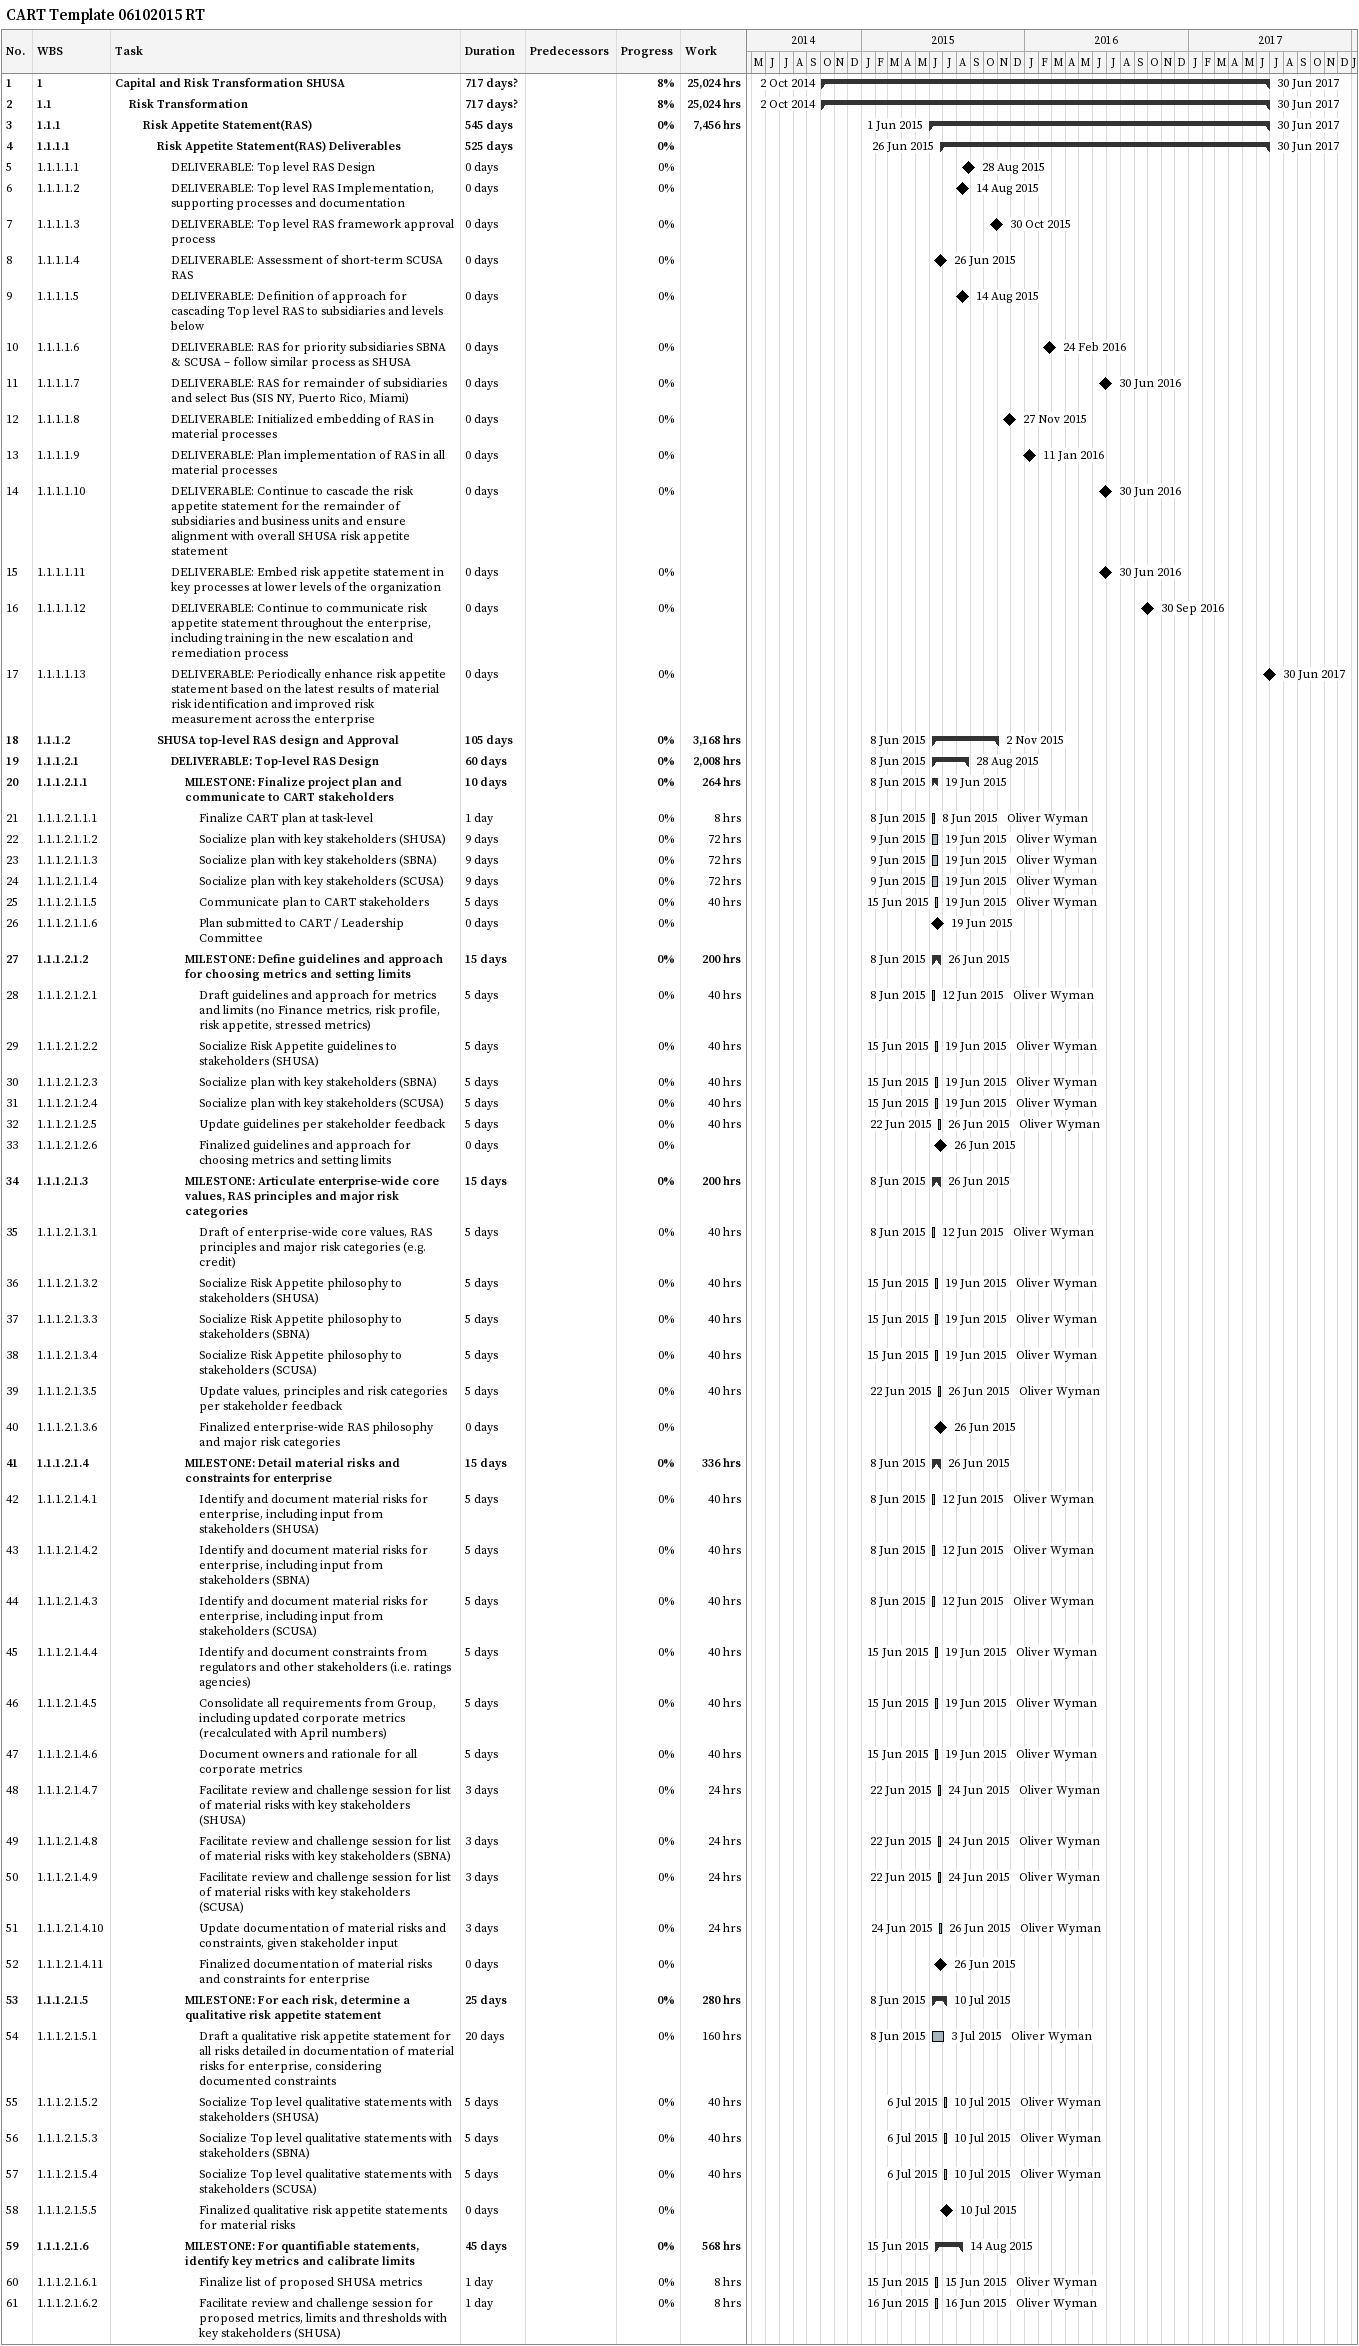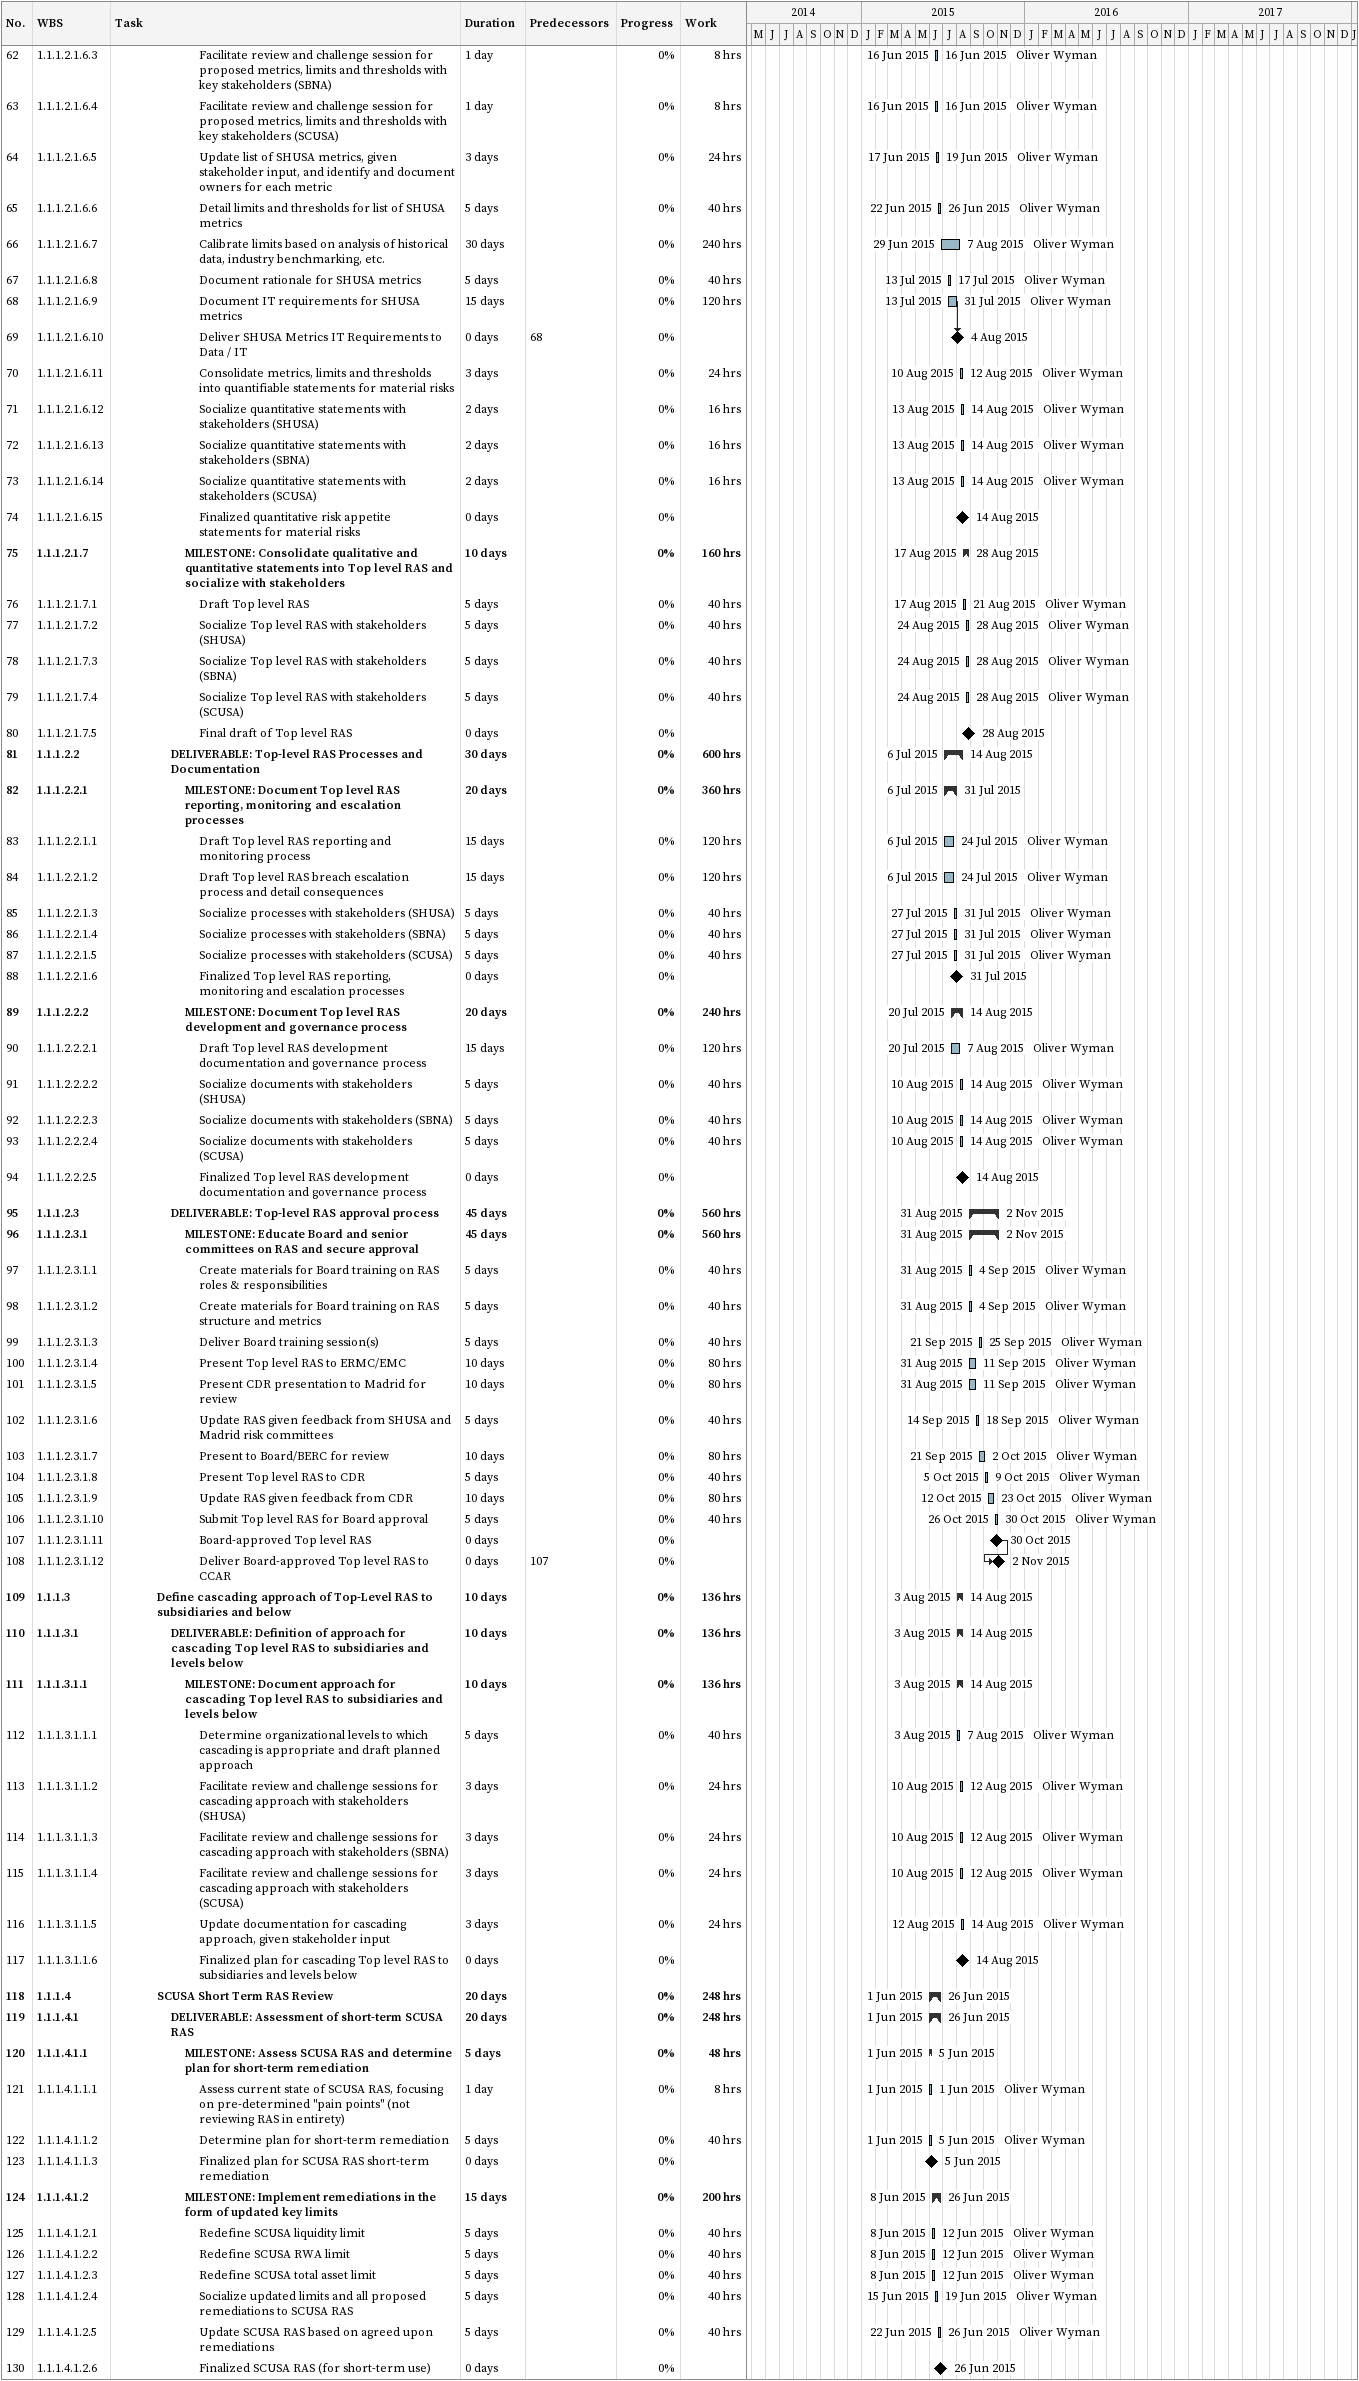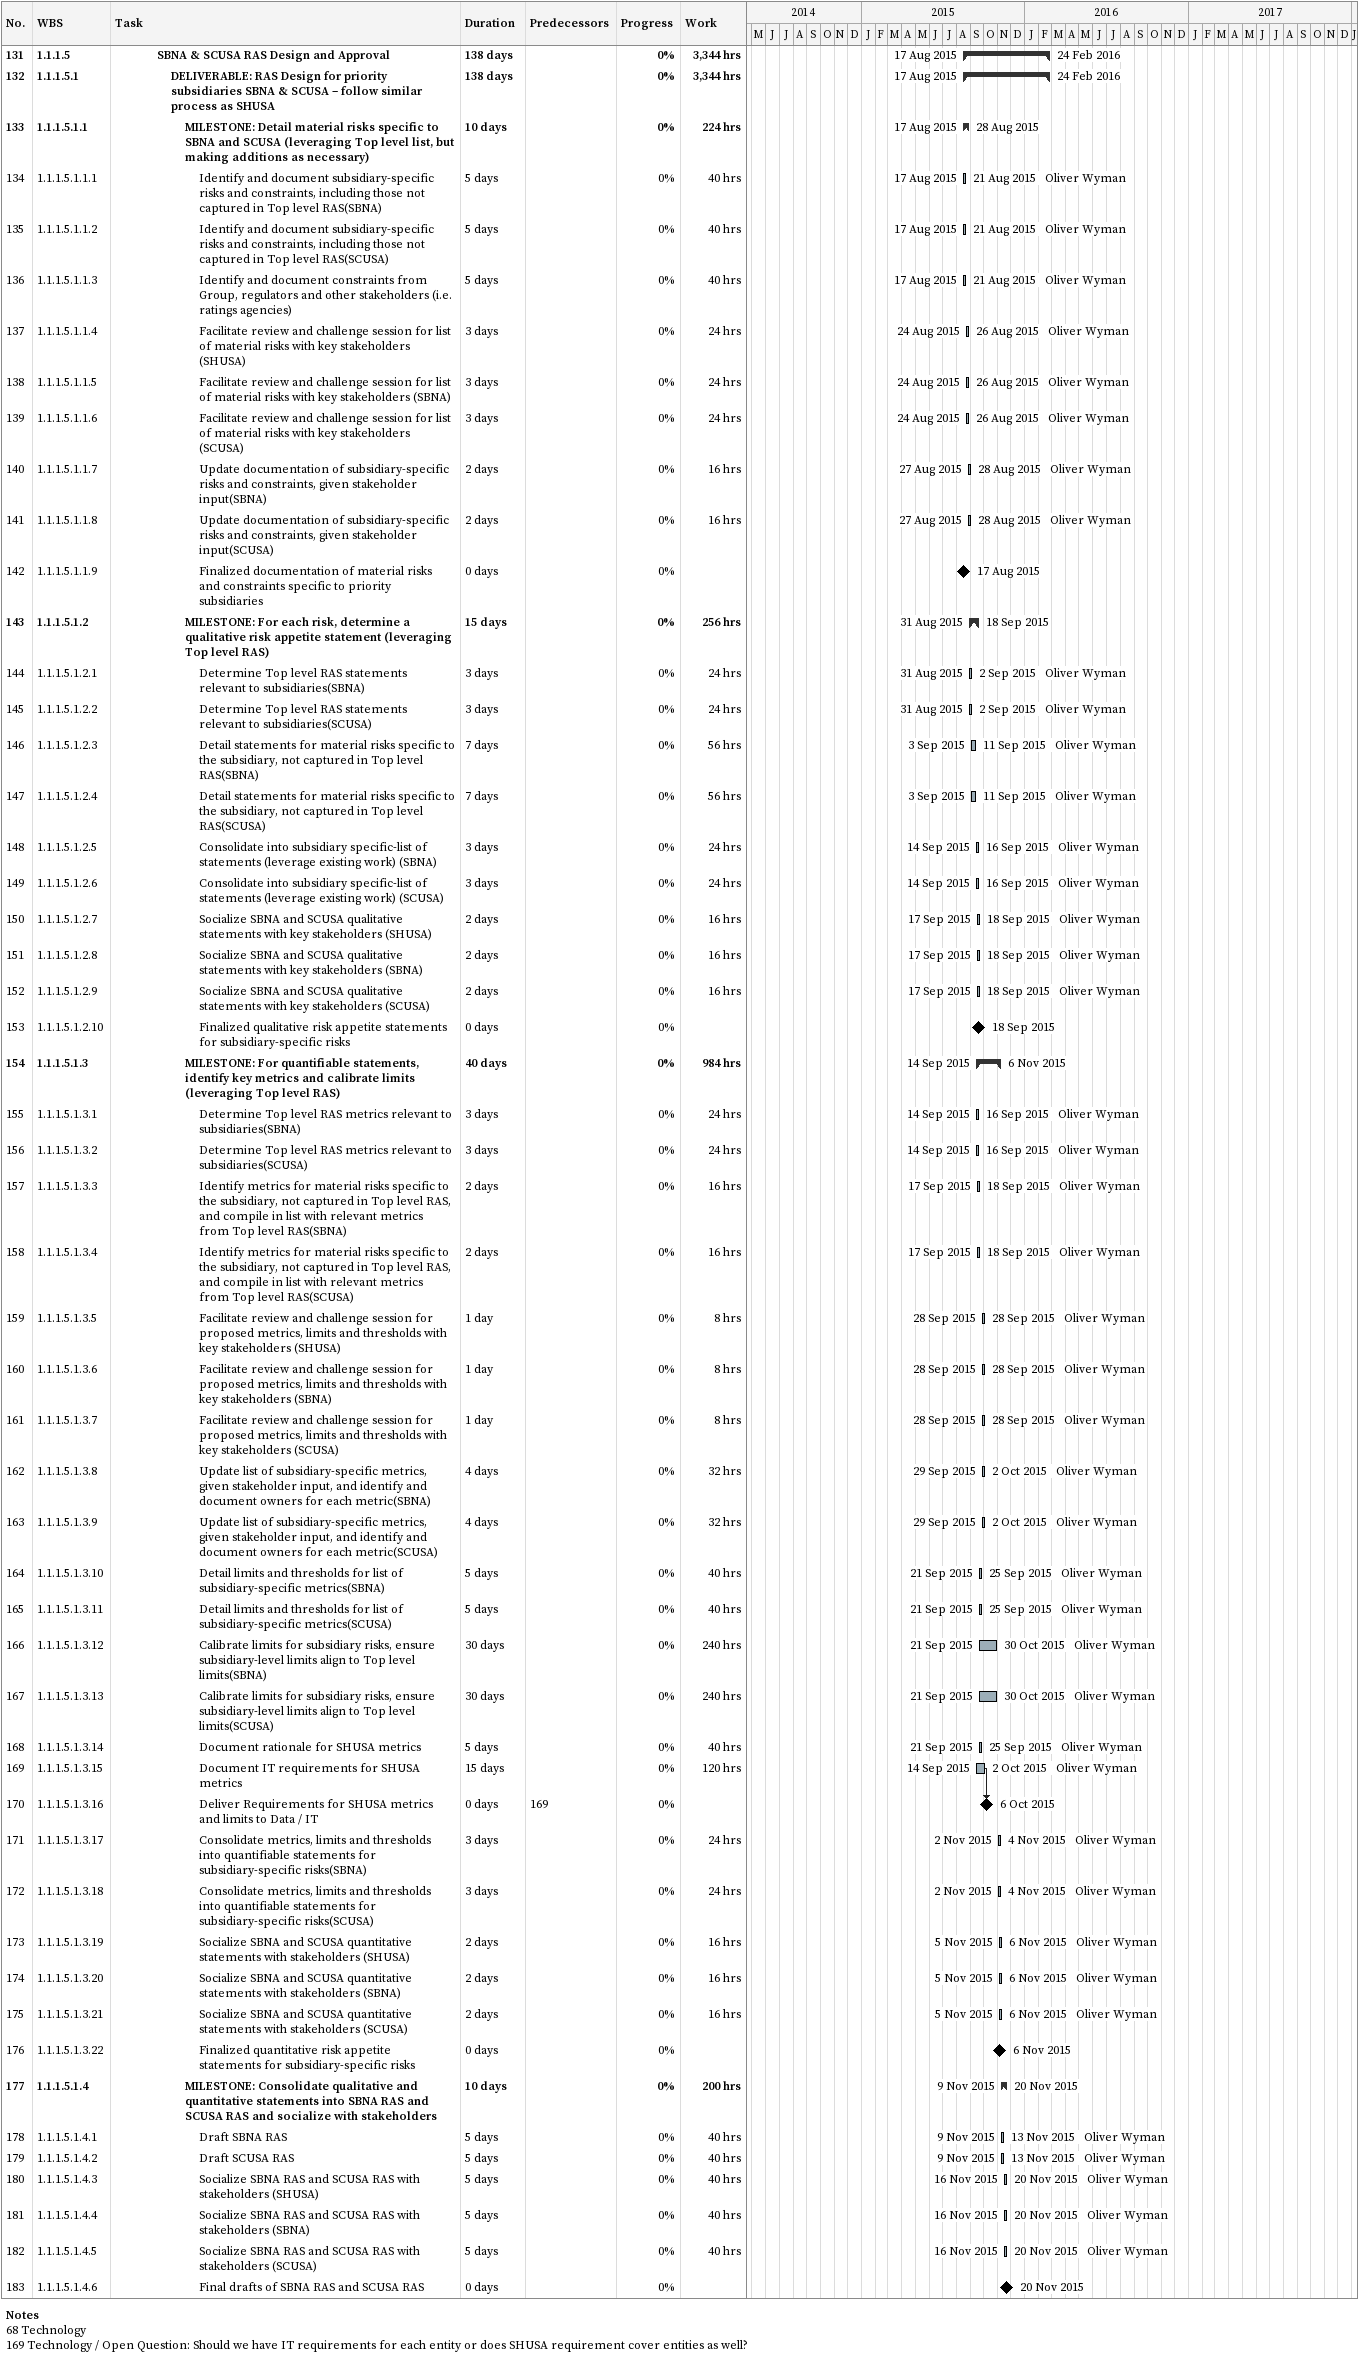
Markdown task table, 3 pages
CART Template 06102015 RT

| ID | WBS | Task | Duration | Start | Finish | Predecessors | Resources | % complete | Work (h) |
|---|---|---|---|---|---|---|---|---|---|
| 1 | 1 | **Capital and Risk Transformation SHUSA** | 717d? | 2014-10-02 | 2017-06-30 |  |  | 8 | 25024 |
| 2 | 1.1 | **Risk Transformation** | 717d? | 2014-10-02 | 2017-06-30 |  |  | 8 | 25024 |
| 3 | 1.1.1 | **Risk Appetite Statement(RAS)** | 545d | 2015-06-01 | 2017-06-30 |  |  | 0 | 7456 |
| 4 | 1.1.1.1 | **Risk Appetite Statement(RAS) Deliverables** | 525d | 2015-06-26 | 2017-06-30 |  |  | 0 |  |
| 5 | 1.1.1.1.1 | DELIVERABLE: Top level RAS Design | 0d | 2015-08-28 | 2015-08-28 |  |  | 0 |  |
| 6 | 1.1.1.1.2 | DELIVERABLE: Top level RAS Implementation, supporting processes and documentation | 0d | 2015-08-14 | 2015-08-14 |  |  | 0 |  |
| 7 | 1.1.1.1.3 | DELIVERABLE: Top level RAS framework approval process | 0d | 2015-10-30 | 2015-10-30 |  |  | 0 |  |
| 8 | 1.1.1.1.4 | DELIVERABLE: Assessment of short-term SCUSA RAS | 0d | 2015-06-26 | 2015-06-26 |  |  | 0 |  |
| 9 | 1.1.1.1.5 | DELIVERABLE: Definition of approach for cascading Top level RAS to subsidiaries and levels below | 0d | 2015-08-14 | 2015-08-14 |  |  | 0 |  |
| 10 | 1.1.1.1.6 | DELIVERABLE: RAS for priority subsidiaries SBNA & SCUSA – follow similar process as SHUSA | 0d | 2016-02-24 | 2016-02-24 |  |  | 0 |  |
| 11 | 1.1.1.1.7 | DELIVERABLE: RAS for remainder of subsidiaries and select Bus (SIS NY, Puerto Rico, Miami) | 0d | 2016-06-30 | 2016-06-30 |  |  | 0 |  |
| 12 | 1.1.1.1.8 | DELIVERABLE: Initialized embedding of RAS in material processes | 0d | 2015-11-27 | 2015-11-27 |  |  | 0 |  |
| 13 | 1.1.1.1.9 | DELIVERABLE: Plan implementation of RAS in all material processes | 0d | 2016-01-11 | 2016-01-11 |  |  | 0 |  |
| 14 | 1.1.1.1.10 | DELIVERABLE: Continue to cascade the risk appetite statement for the remainder of subsidiaries and business units and ensure alignment with overall SHUSA risk appetite statement | 0d | 2016-06-30 | 2016-06-30 |  |  | 0 |  |
| 15 | 1.1.1.1.11 | DELIVERABLE: Embed risk appetite statement in key processes at lower levels of the organization | 0d | 2016-06-30 | 2016-06-30 |  |  | 0 |  |
| 16 | 1.1.1.1.12 | DELIVERABLE: Continue to communicate risk appetite statement throughout the enterprise, including training in the new escalation and remediation process | 0d | 2016-09-30 | 2016-09-30 |  |  | 0 |  |
| 17 | 1.1.1.1.13 | DELIVERABLE: Periodically enhance risk appetite statement based on the latest results of material risk identification and improved risk measurement across the enterprise | 0d | 2017-06-30 | 2017-06-30 |  |  | 0 |  |
| 18 | 1.1.1.2 | **SHUSA top-level RAS design and Approval** | 105d | 2015-06-08 | 2015-11-02 |  |  | 0 | 3168 |
| 19 | 1.1.1.2.1 | **DELIVERABLE: Top-level RAS Design** | 60d | 2015-06-08 | 2015-08-28 |  |  | 0 | 2008 |
| 20 | 1.1.1.2.1.1 | **MILESTONE: Finalize project plan and communicate to CART stakeholders** | 10d | 2015-06-08 | 2015-06-19 |  |  | 0 | 264 |
| 21 | 1.1.1.2.1.1.1 | Finalize CART plan at task-level | 1d | 2015-06-08 | 2015-06-08 |  | Oliver Wyman | 0 | 8 |
| 22 | 1.1.1.2.1.1.2 | Socialize plan with key stakeholders (SHUSA) | 9d | 2015-06-09 | 2015-06-19 |  | Oliver Wyman | 0 | 72 |
| 23 | 1.1.1.2.1.1.3 | Socialize plan with key stakeholders (SBNA) | 9d | 2015-06-09 | 2015-06-19 |  | Oliver Wyman | 0 | 72 |
| 24 | 1.1.1.2.1.1.4 | Socialize plan with key stakeholders (SCUSA) | 9d | 2015-06-09 | 2015-06-19 |  | Oliver Wyman | 0 | 72 |
| 25 | 1.1.1.2.1.1.5 | Communicate plan to CART stakeholders | 5d | 2015-06-15 | 2015-06-19 |  | Oliver Wyman | 0 | 40 |
| 26 | 1.1.1.2.1.1.6 | Plan submitted to CART / Leadership Committee | 0d | 2015-06-19 | 2015-06-19 |  |  | 0 |  |
| 27 | 1.1.1.2.1.2 | **MILESTONE: Define guidelines and approach for choosing metrics and setting limits** | 15d | 2015-06-08 | 2015-06-26 |  |  | 0 | 200 |
| 28 | 1.1.1.2.1.2.1 | Draft guidelines and approach for metrics and limits (no Finance metrics, risk profile, risk appetite, stressed metrics) | 5d | 2015-06-08 | 2015-06-12 |  | Oliver Wyman | 0 | 40 |
| 29 | 1.1.1.2.1.2.2 | Socialize Risk Appetite guidelines to stakeholders (SHUSA) | 5d | 2015-06-15 | 2015-06-19 |  | Oliver Wyman | 0 | 40 |
| 30 | 1.1.1.2.1.2.3 | Socialize plan with key stakeholders (SBNA) | 5d | 2015-06-15 | 2015-06-19 |  | Oliver Wyman | 0 | 40 |
| 31 | 1.1.1.2.1.2.4 | Socialize plan with key stakeholders (SCUSA) | 5d | 2015-06-15 | 2015-06-19 |  | Oliver Wyman | 0 | 40 |
| 32 | 1.1.1.2.1.2.5 | Update guidelines per stakeholder feedback | 5d | 2015-06-22 | 2015-06-26 |  | Oliver Wyman | 0 | 40 |
| 33 | 1.1.1.2.1.2.6 | Finalized guidelines and approach for choosing metrics and setting limits | 0d | 2015-06-26 | 2015-06-26 |  |  | 0 |  |
| 34 | 1.1.1.2.1.3 | **MILESTONE: Articulate enterprise-wide core values, RAS principles and major risk categories** | 15d | 2015-06-08 | 2015-06-26 |  |  | 0 | 200 |
| 35 | 1.1.1.2.1.3.1 | Draft of enterprise-wide core values, RAS principles and major risk categories (e.g. credit) | 5d | 2015-06-08 | 2015-06-12 |  | Oliver Wyman | 0 | 40 |
| 36 | 1.1.1.2.1.3.2 | Socialize Risk Appetite philosophy to stakeholders (SHUSA) | 5d | 2015-06-15 | 2015-06-19 |  | Oliver Wyman | 0 | 40 |
| 37 | 1.1.1.2.1.3.3 | Socialize Risk Appetite philosophy to stakeholders (SBNA) | 5d | 2015-06-15 | 2015-06-19 |  | Oliver Wyman | 0 | 40 |
| 38 | 1.1.1.2.1.3.4 | Socialize Risk Appetite philosophy to stakeholders (SCUSA) | 5d | 2015-06-15 | 2015-06-19 |  | Oliver Wyman | 0 | 40 |
| 39 | 1.1.1.2.1.3.5 | Update values, principles and risk categories per stakeholder feedback | 5d | 2015-06-22 | 2015-06-26 |  | Oliver Wyman | 0 | 40 |
| 40 | 1.1.1.2.1.3.6 | Finalized enterprise-wide RAS philosophy and major risk categories | 0d | 2015-06-26 | 2015-06-26 |  |  | 0 |  |
| 41 | 1.1.1.2.1.4 | **MILESTONE: Detail material risks and constraints for enterprise** | 15d | 2015-06-08 | 2015-06-26 |  |  | 0 | 336 |
| 42 | 1.1.1.2.1.4.1 | Identify and document material risks for enterprise, including input from stakeholders (SHUSA) | 5d | 2015-06-08 | 2015-06-12 |  | Oliver Wyman | 0 | 40 |
| 43 | 1.1.1.2.1.4.2 | Identify and document material risks for enterprise, including input from stakeholders (SBNA) | 5d | 2015-06-08 | 2015-06-12 |  | Oliver Wyman | 0 | 40 |
| 44 | 1.1.1.2.1.4.3 | Identify and document material risks for enterprise, including input from stakeholders (SCUSA) | 5d | 2015-06-08 | 2015-06-12 |  | Oliver Wyman | 0 | 40 |
| 45 | 1.1.1.2.1.4.4 | Identify and document constraints from regulators and other stakeholders (i.e. ratings agencies) | 5d | 2015-06-15 | 2015-06-19 |  | Oliver Wyman | 0 | 40 |
| 46 | 1.1.1.2.1.4.5 | Consolidate all requirements from Group, including updated corporate metrics (recalculated with April numbers) | 5d | 2015-06-15 | 2015-06-19 |  | Oliver Wyman | 0 | 40 |
| 47 | 1.1.1.2.1.4.6 | Document owners and rationale for all corporate metrics | 5d | 2015-06-15 | 2015-06-19 |  | Oliver Wyman | 0 | 40 |
| 48 | 1.1.1.2.1.4.7 | Facilitate review and challenge session for list of material risks with key stakeholders (SHUSA) | 3d | 2015-06-22 | 2015-06-24 |  | Oliver Wyman | 0 | 24 |
| 49 | 1.1.1.2.1.4.8 | Facilitate review and challenge session for list of material risks with key stakeholders (SBNA) | 3d | 2015-06-22 | 2015-06-24 |  | Oliver Wyman | 0 | 24 |
| 50 | 1.1.1.2.1.4.9 | Facilitate review and challenge session for list of material risks with key stakeholders (SCUSA) | 3d | 2015-06-22 | 2015-06-24 |  | Oliver Wyman | 0 | 24 |
| 51 | 1.1.1.2.1.4.10 | Update documentation of material risks and constraints, given stakeholder input | 3d | 2015-06-24 | 2015-06-26 |  | Oliver Wyman | 0 | 24 |
| 52 | 1.1.1.2.1.4.11 | Finalized documentation of material risks and constraints for enterprise | 0d | 2015-06-26 | 2015-06-26 |  |  | 0 |  |
| 53 | 1.1.1.2.1.5 | **MILESTONE: For each risk, determine a qualitative risk appetite statement** | 25d | 2015-06-08 | 2015-07-10 |  |  | 0 | 280 |
| 54 | 1.1.1.2.1.5.1 | Draft a qualitative risk appetite statement for all risks detailed in documentation of material risks for enterprise, considering documented constraints | 20d | 2015-06-08 | 2015-07-03 |  | Oliver Wyman | 0 | 160 |
| 55 | 1.1.1.2.1.5.2 | Socialize Top level qualitative statements with stakeholders (SHUSA) | 5d | 2015-07-06 | 2015-07-10 |  | Oliver Wyman | 0 | 40 |
| 56 | 1.1.1.2.1.5.3 | Socialize Top level qualitative statements with stakeholders (SBNA) | 5d | 2015-07-06 | 2015-07-10 |  | Oliver Wyman | 0 | 40 |
| 57 | 1.1.1.2.1.5.4 | Socialize Top level qualitative statements with stakeholders (SCUSA) | 5d | 2015-07-06 | 2015-07-10 |  | Oliver Wyman | 0 | 40 |
| 58 | 1.1.1.2.1.5.5 | Finalized qualitative risk appetite statements for material risks | 0d | 2015-07-10 | 2015-07-10 |  |  | 0 |  |
| 59 | 1.1.1.2.1.6 | **MILESTONE: For quantifiable statements, identify key metrics and calibrate limits** | 45d | 2015-06-15 | 2015-08-14 |  |  | 0 | 568 |
| 60 | 1.1.1.2.1.6.1 | Finalize list of proposed SHUSA metrics | 1d | 2015-06-15 | 2015-06-15 |  | Oliver Wyman | 0 | 8 |
| 61 | 1.1.1.2.1.6.2 | Facilitate review and challenge session for proposed metrics, limits and thresholds with key stakeholders (SHUSA) | 1d | 2015-06-16 | 2015-06-16 |  | Oliver Wyman | 0 | 8 |
| 62 | 1.1.1.2.1.6.3 | Facilitate review and challenge session for proposed metrics, limits and thresholds with key stakeholders (SBNA) | 1d | 2015-06-16 | 2015-06-16 |  | Oliver Wyman | 0 | 8 |
| 63 | 1.1.1.2.1.6.4 | Facilitate review and challenge session for proposed metrics, limits and thresholds with key stakeholders (SCUSA) | 1d | 2015-06-16 | 2015-06-16 |  | Oliver Wyman | 0 | 8 |
| 64 | 1.1.1.2.1.6.5 | Update list of SHUSA metrics, given stakeholder input, and identify and document owners for each metric | 3d | 2015-06-17 | 2015-06-19 |  | Oliver Wyman | 0 | 24 |
| 65 | 1.1.1.2.1.6.6 | Detail limits and thresholds for list of SHUSA metrics | 5d | 2015-06-22 | 2015-06-26 |  | Oliver Wyman | 0 | 40 |
| 66 | 1.1.1.2.1.6.7 | Calibrate limits based on analysis of historical data, industry benchmarking, etc. | 30d | 2015-06-29 | 2015-08-07 |  | Oliver Wyman | 0 | 240 |
| 67 | 1.1.1.2.1.6.8 | Document rationale for SHUSA metrics | 5d | 2015-07-13 | 2015-07-17 |  | Oliver Wyman | 0 | 40 |
| 68 | 1.1.1.2.1.6.9 | Document IT requirements for SHUSA metrics | 15d | 2015-07-13 | 2015-07-31 |  | Oliver Wyman | 0 | 120 |
| 69 | 1.1.1.2.1.6.10 | Deliver SHUSA Metrics IT Requirements to Data / IT | 0d | 2015-08-04 | 2015-08-04 | 68 |  | 0 |  |
| 70 | 1.1.1.2.1.6.11 | Consolidate metrics, limits and thresholds into quantifiable statements for material risks | 3d | 2015-08-10 | 2015-08-12 |  | Oliver Wyman | 0 | 24 |
| 71 | 1.1.1.2.1.6.12 | Socialize quantitative statements with stakeholders (SHUSA) | 2d | 2015-08-13 | 2015-08-14 |  | Oliver Wyman | 0 | 16 |
| 72 | 1.1.1.2.1.6.13 | Socialize quantitative statements with stakeholders (SBNA) | 2d | 2015-08-13 | 2015-08-14 |  | Oliver Wyman | 0 | 16 |
| 73 | 1.1.1.2.1.6.14 | Socialize quantitative statements with stakeholders (SCUSA) | 2d | 2015-08-13 | 2015-08-14 |  | Oliver Wyman | 0 | 16 |
| 74 | 1.1.1.2.1.6.15 | Finalized quantitative risk appetite statements for material risks | 0d | 2015-08-14 | 2015-08-14 |  |  | 0 |  |
| 75 | 1.1.1.2.1.7 | **MILESTONE: Consolidate qualitative and quantitative statements into Top level RAS and socialize with stakeholders** | 10d | 2015-08-17 | 2015-08-28 |  |  | 0 | 160 |
| 76 | 1.1.1.2.1.7.1 | Draft Top level RAS | 5d | 2015-08-17 | 2015-08-21 |  | Oliver Wyman | 0 | 40 |
| 77 | 1.1.1.2.1.7.2 | Socialize Top level RAS with stakeholders (SHUSA) | 5d | 2015-08-24 | 2015-08-28 |  | Oliver Wyman | 0 | 40 |
| 78 | 1.1.1.2.1.7.3 | Socialize Top level RAS with stakeholders (SBNA) | 5d | 2015-08-24 | 2015-08-28 |  | Oliver Wyman | 0 | 40 |
| 79 | 1.1.1.2.1.7.4 | Socialize Top level RAS with stakeholders (SCUSA) | 5d | 2015-08-24 | 2015-08-28 |  | Oliver Wyman | 0 | 40 |
| 80 | 1.1.1.2.1.7.5 | Final draft of Top level RAS | 0d | 2015-08-28 | 2015-08-28 |  |  | 0 |  |
| 81 | 1.1.1.2.2 | **DELIVERABLE: Top-level RAS Processes and Documentation** | 30d | 2015-07-06 | 2015-08-14 |  |  | 0 | 600 |
| 82 | 1.1.1.2.2.1 | **MILESTONE: Document Top level RAS reporting, monitoring and escalation processes** | 20d | 2015-07-06 | 2015-07-31 |  |  | 0 | 360 |
| 83 | 1.1.1.2.2.1.1 | Draft Top level RAS reporting and monitoring process | 15d | 2015-07-06 | 2015-07-24 |  | Oliver Wyman | 0 | 120 |
| 84 | 1.1.1.2.2.1.2 | Draft Top level RAS breach escalation process and detail consequences | 15d | 2015-07-06 | 2015-07-24 |  | Oliver Wyman | 0 | 120 |
| 85 | 1.1.1.2.2.1.3 | Socialize processes with stakeholders (SHUSA) | 5d | 2015-07-27 | 2015-07-31 |  | Oliver Wyman | 0 | 40 |
| 86 | 1.1.1.2.2.1.4 | Socialize processes with stakeholders (SBNA) | 5d | 2015-07-27 | 2015-07-31 |  | Oliver Wyman | 0 | 40 |
| 87 | 1.1.1.2.2.1.5 | Socialize processes with stakeholders (SCUSA) | 5d | 2015-07-27 | 2015-07-31 |  | Oliver Wyman | 0 | 40 |
| 88 | 1.1.1.2.2.1.6 | Finalized Top level RAS reporting, monitoring and escalation processes | 0d | 2015-07-31 | 2015-07-31 |  |  | 0 |  |
| 89 | 1.1.1.2.2.2 | **MILESTONE: Document Top level RAS development and governance process** | 20d | 2015-07-20 | 2015-08-14 |  |  | 0 | 240 |
| 90 | 1.1.1.2.2.2.1 | Draft Top level RAS development documentation and governance process | 15d | 2015-07-20 | 2015-08-07 |  | Oliver Wyman | 0 | 120 |
| 91 | 1.1.1.2.2.2.2 | Socialize documents with stakeholders (SHUSA) | 5d | 2015-08-10 | 2015-08-14 |  | Oliver Wyman | 0 | 40 |
| 92 | 1.1.1.2.2.2.3 | Socialize documents with stakeholders (SBNA) | 5d | 2015-08-10 | 2015-08-14 |  | Oliver Wyman | 0 | 40 |
| 93 | 1.1.1.2.2.2.4 | Socialize documents with stakeholders (SCUSA) | 5d | 2015-08-10 | 2015-08-14 |  | Oliver Wyman | 0 | 40 |
| 94 | 1.1.1.2.2.2.5 | Finalized Top level RAS development documentation and governance process | 0d | 2015-08-14 | 2015-08-14 |  |  | 0 |  |
| 95 | 1.1.1.2.3 | **DELIVERABLE: Top-level RAS approval process** | 45d | 2015-08-31 | 2015-11-02 |  |  | 0 | 560 |
| 96 | 1.1.1.2.3.1 | **MILESTONE: Educate Board and senior committees on RAS and secure approval** | 45d | 2015-08-31 | 2015-11-02 |  |  | 0 | 560 |
| 97 | 1.1.1.2.3.1.1 | Create materials for Board training on RAS roles & responsibilities | 5d | 2015-08-31 | 2015-09-04 |  | Oliver Wyman | 0 | 40 |
| 98 | 1.1.1.2.3.1.2 | Create materials for Board training on RAS structure and metrics | 5d | 2015-08-31 | 2015-09-04 |  | Oliver Wyman | 0 | 40 |
| 99 | 1.1.1.2.3.1.3 | Deliver Board training session(s) | 5d | 2015-09-21 | 2015-09-25 |  | Oliver Wyman | 0 | 40 |
| 100 | 1.1.1.2.3.1.4 | Present Top level RAS to ERMC/EMC | 10d | 2015-08-31 | 2015-09-11 |  | Oliver Wyman | 0 | 80 |
| 101 | 1.1.1.2.3.1.5 | Present CDR presentation to Madrid for review | 10d | 2015-08-31 | 2015-09-11 |  | Oliver Wyman | 0 | 80 |
| 102 | 1.1.1.2.3.1.6 | Update RAS given feedback from SHUSA and Madrid risk committees | 5d | 2015-09-14 | 2015-09-18 |  | Oliver Wyman | 0 | 40 |
| 103 | 1.1.1.2.3.1.7 | Present to Board/BERC for review | 10d | 2015-09-21 | 2015-10-02 |  | Oliver Wyman | 0 | 80 |
| 104 | 1.1.1.2.3.1.8 | Present Top level RAS to CDR | 5d | 2015-10-05 | 2015-10-09 |  | Oliver Wyman | 0 | 40 |
| 105 | 1.1.1.2.3.1.9 | Update RAS given feedback from CDR | 10d | 2015-10-12 | 2015-10-23 |  | Oliver Wyman | 0 | 80 |
| 106 | 1.1.1.2.3.1.10 | Submit Top level RAS for Board approval | 5d | 2015-10-26 | 2015-10-30 |  | Oliver Wyman | 0 | 40 |
| 107 | 1.1.1.2.3.1.11 | Board-approved Top level RAS | 0d | 2015-10-30 | 2015-10-30 |  |  | 0 |  |
| 108 | 1.1.1.2.3.1.12 | Deliver Board-approved Top level RAS to CCAR | 0d | 2015-11-02 | 2015-11-02 | 107 |  | 0 |  |
| 109 | 1.1.1.3 | **Define cascading approach of Top-Level RAS to subsidiaries and below** | 10d | 2015-08-03 | 2015-08-14 |  |  | 0 | 136 |
| 110 | 1.1.1.3.1 | **DELIVERABLE: Definition of approach for cascading Top level RAS to subsidiaries and levels below** | 10d | 2015-08-03 | 2015-08-14 |  |  | 0 | 136 |
| 111 | 1.1.1.3.1.1 | **MILESTONE: Document approach for cascading Top level RAS to subsidiaries and levels below** | 10d | 2015-08-03 | 2015-08-14 |  |  | 0 | 136 |
| 112 | 1.1.1.3.1.1.1 | Determine organizational levels to which cascading is appropriate and draft planned approach | 5d | 2015-08-03 | 2015-08-07 |  | Oliver Wyman | 0 | 40 |
| 113 | 1.1.1.3.1.1.2 | Facilitate review and challenge sessions for cascading approach with stakeholders (SHUSA) | 3d | 2015-08-10 | 2015-08-12 |  | Oliver Wyman | 0 | 24 |
| 114 | 1.1.1.3.1.1.3 | Facilitate review and challenge sessions for cascading approach with stakeholders (SBNA) | 3d | 2015-08-10 | 2015-08-12 |  | Oliver Wyman | 0 | 24 |
| 115 | 1.1.1.3.1.1.4 | Facilitate review and challenge sessions for cascading approach with stakeholders (SCUSA) | 3d | 2015-08-10 | 2015-08-12 |  | Oliver Wyman | 0 | 24 |
| 116 | 1.1.1.3.1.1.5 | Update documentation for cascading approach, given stakeholder input | 3d | 2015-08-12 | 2015-08-14 |  | Oliver Wyman | 0 | 24 |
| 117 | 1.1.1.3.1.1.6 | Finalized plan for cascading Top level RAS to subsidiaries and levels below | 0d | 2015-08-14 | 2015-08-14 |  |  | 0 |  |
| 118 | 1.1.1.4 | **SCUSA Short Term RAS Review** | 20d | 2015-06-01 | 2015-06-26 |  |  | 0 | 248 |
| 119 | 1.1.1.4.1 | **DELIVERABLE: Assessment of short-term SCUSA RAS** | 20d | 2015-06-01 | 2015-06-26 |  |  | 0 | 248 |
| 120 | 1.1.1.4.1.1 | **MILESTONE: Assess SCUSA RAS and determine plan for short-term remediation** | 5d | 2015-06-01 | 2015-06-05 |  |  | 0 | 48 |
| 121 | 1.1.1.4.1.1.1 | Assess current state of SCUSA RAS, focusing on pre-determined "pain points" (not reviewing RAS in entirety) | 1d | 2015-06-01 | 2015-06-01 |  | Oliver Wyman | 0 | 8 |
| 122 | 1.1.1.4.1.1.2 | Determine plan for short-term remediation | 5d | 2015-06-01 | 2015-06-05 |  | Oliver Wyman | 0 | 40 |
| 123 | 1.1.1.4.1.1.3 | Finalized plan for SCUSA RAS short-term remediation | 0d | 2015-06-05 | 2015-06-05 |  |  | 0 |  |
| 124 | 1.1.1.4.1.2 | **MILESTONE: Implement remediations in the form of updated key limits** | 15d | 2015-06-08 | 2015-06-26 |  |  | 0 | 200 |
| 125 | 1.1.1.4.1.2.1 | Redefine SCUSA liquidity limit | 5d | 2015-06-08 | 2015-06-12 |  | Oliver Wyman | 0 | 40 |
| 126 | 1.1.1.4.1.2.2 | Redefine SCUSA RWA limit | 5d | 2015-06-08 | 2015-06-12 |  | Oliver Wyman | 0 | 40 |
| 127 | 1.1.1.4.1.2.3 | Redefine SCUSA total asset limit | 5d | 2015-06-08 | 2015-06-12 |  | Oliver Wyman | 0 | 40 |
| 128 | 1.1.1.4.1.2.4 | Socialize updated limits and all proposed remediations to SCUSA RAS | 5d | 2015-06-15 | 2015-06-19 |  | Oliver Wyman | 0 | 40 |
| 129 | 1.1.1.4.1.2.5 | Update SCUSA RAS based on agreed upon remediations | 5d | 2015-06-22 | 2015-06-26 |  | Oliver Wyman | 0 | 40 |
| 130 | 1.1.1.4.1.2.6 | Finalized SCUSA RAS (for short-term use) | 0d | 2015-06-26 | 2015-06-26 |  |  | 0 |  |
| 131 | 1.1.1.5 | **SBNA & SCUSA RAS Design and Approval** | 138d | 2015-08-17 | 2016-02-24 |  |  | 0 | 3344 |
| 132 | 1.1.1.5.1 | **DELIVERABLE: RAS Design for priority subsidiaries SBNA & SCUSA – follow similar process as SHUSA** | 138d | 2015-08-17 | 2016-02-24 |  |  | 0 | 3344 |
| 133 | 1.1.1.5.1.1 | **MILESTONE: Detail material risks specific to SBNA and SCUSA (leveraging Top level list, but making additions as necessary)** | 10d | 2015-08-17 | 2015-08-28 |  |  | 0 | 224 |
| 134 | 1.1.1.5.1.1.1 | Identify and document subsidiary-specific risks and constraints, including those not captured in Top level RAS(SBNA) | 5d | 2015-08-17 | 2015-08-21 |  | Oliver Wyman | 0 | 40 |
| 135 | 1.1.1.5.1.1.2 | Identify and document subsidiary-specific risks and constraints, including those not captured in Top level RAS(SCUSA) | 5d | 2015-08-17 | 2015-08-21 |  | Oliver Wyman | 0 | 40 |
| 136 | 1.1.1.5.1.1.3 | Identify and document constraints from Group, regulators and other stakeholders (i.e. ratings agencies) | 5d | 2015-08-17 | 2015-08-21 |  | Oliver Wyman | 0 | 40 |
| 137 | 1.1.1.5.1.1.4 | Facilitate review and challenge session for list of material risks with key stakeholders (SHUSA) | 3d | 2015-08-24 | 2015-08-26 |  | Oliver Wyman | 0 | 24 |
| 138 | 1.1.1.5.1.1.5 | Facilitate review and challenge session for list of material risks with key stakeholders (SBNA) | 3d | 2015-08-24 | 2015-08-26 |  | Oliver Wyman | 0 | 24 |
| 139 | 1.1.1.5.1.1.6 | Facilitate review and challenge session for list of material risks with key stakeholders (SCUSA) | 3d | 2015-08-24 | 2015-08-26 |  | Oliver Wyman | 0 | 24 |
| 140 | 1.1.1.5.1.1.7 | Update documentation of subsidiary-specific risks and constraints, given stakeholder input(SBNA) | 2d | 2015-08-27 | 2015-08-28 |  | Oliver Wyman | 0 | 16 |
| 141 | 1.1.1.5.1.1.8 | Update documentation of subsidiary-specific risks and constraints, given stakeholder input(SCUSA) | 2d | 2015-08-27 | 2015-08-28 |  | Oliver Wyman | 0 | 16 |
| 142 | 1.1.1.5.1.1.9 | Finalized documentation of material risks and constraints specific to priority subsidiaries | 0d | 2015-08-17 | 2015-08-17 |  |  | 0 |  |
| 143 | 1.1.1.5.1.2 | **MILESTONE: For each risk, determine a qualitative risk appetite statement (leveraging Top level RAS)** | 15d | 2015-08-31 | 2015-09-18 |  |  | 0 | 256 |
| 144 | 1.1.1.5.1.2.1 | Determine Top level RAS statements relevant to subsidiaries(SBNA) | 3d | 2015-08-31 | 2015-09-02 |  | Oliver Wyman | 0 | 24 |
| 145 | 1.1.1.5.1.2.2 | Determine Top level RAS statements relevant to subsidiaries(SCUSA) | 3d | 2015-08-31 | 2015-09-02 |  | Oliver Wyman | 0 | 24 |
| 146 | 1.1.1.5.1.2.3 | Detail statements for material risks specific to the subsidiary, not captured in Top level RAS(SBNA) | 7d | 2015-09-03 | 2015-09-11 |  | Oliver Wyman | 0 | 56 |
| 147 | 1.1.1.5.1.2.4 | Detail statements for material risks specific to the subsidiary, not captured in Top level RAS(SCUSA) | 7d | 2015-09-03 | 2015-09-11 |  | Oliver Wyman | 0 | 56 |
| 148 | 1.1.1.5.1.2.5 | Consolidate into subsidiary specific-list of statements (leverage existing work) (SBNA) | 3d | 2015-09-14 | 2015-09-16 |  | Oliver Wyman | 0 | 24 |
| 149 | 1.1.1.5.1.2.6 | Consolidate into subsidiary specific-list of statements (leverage existing work) (SCUSA) | 3d | 2015-09-14 | 2015-09-16 |  | Oliver Wyman | 0 | 24 |
| 150 | 1.1.1.5.1.2.7 | Socialize SBNA and SCUSA qualitative statements with key stakeholders (SHUSA) | 2d | 2015-09-17 | 2015-09-18 |  | Oliver Wyman | 0 | 16 |
| 151 | 1.1.1.5.1.2.8 | Socialize SBNA and SCUSA qualitative statements with key stakeholders (SBNA) | 2d | 2015-09-17 | 2015-09-18 |  | Oliver Wyman | 0 | 16 |
| 152 | 1.1.1.5.1.2.9 | Socialize SBNA and SCUSA qualitative statements with key stakeholders (SCUSA) | 2d | 2015-09-17 | 2015-09-18 |  | Oliver Wyman | 0 | 16 |
| 153 | 1.1.1.5.1.2.10 | Finalized qualitative risk appetite statements for subsidiary-specific risks | 0d | 2015-09-18 | 2015-09-18 |  |  | 0 |  |
| 154 | 1.1.1.5.1.3 | **MILESTONE: For quantifiable statements, identify key metrics and calibrate limits (leveraging Top level RAS)** | 40d | 2015-09-14 | 2015-11-06 |  |  | 0 | 984 |
| 155 | 1.1.1.5.1.3.1 | Determine Top level RAS metrics relevant to subsidiaries(SBNA) | 3d | 2015-09-14 | 2015-09-16 |  | Oliver Wyman | 0 | 24 |
| 156 | 1.1.1.5.1.3.2 | Determine Top level RAS metrics relevant to subsidiaries(SCUSA) | 3d | 2015-09-14 | 2015-09-16 |  | Oliver Wyman | 0 | 24 |
| 157 | 1.1.1.5.1.3.3 | Identify metrics for material risks specific to the subsidiary, not captured in Top level RAS, and compile in list with relevant metrics from Top level RAS(SBNA) | 2d | 2015-09-17 | 2015-09-18 |  | Oliver Wyman | 0 | 16 |
| 158 | 1.1.1.5.1.3.4 | Identify metrics for material risks specific to the subsidiary, not captured in Top level RAS, and compile in list with relevant metrics from Top level RAS(SCUSA) | 2d | 2015-09-17 | 2015-09-18 |  | Oliver Wyman | 0 | 16 |
| 159 | 1.1.1.5.1.3.5 | Facilitate review and challenge session for proposed metrics, limits and thresholds with key stakeholders (SHUSA) | 1d | 2015-09-28 | 2015-09-28 |  | Oliver Wyman | 0 | 8 |
| 160 | 1.1.1.5.1.3.6 | Facilitate review and challenge session for proposed metrics, limits and thresholds with key stakeholders (SBNA) | 1d | 2015-09-28 | 2015-09-28 |  | Oliver Wyman | 0 | 8 |
| 161 | 1.1.1.5.1.3.7 | Facilitate review and challenge session for proposed metrics, limits and thresholds with key stakeholders (SCUSA) | 1d | 2015-09-28 | 2015-09-28 |  | Oliver Wyman | 0 | 8 |
| 162 | 1.1.1.5.1.3.8 | Update list of subsidiary-specific metrics, given stakeholder input, and identify and document owners for each metric(SBNA) | 4d | 2015-09-29 | 2015-10-02 |  | Oliver Wyman | 0 | 32 |
| 163 | 1.1.1.5.1.3.9 | Update list of subsidiary-specific metrics, given stakeholder input, and identify and document owners for each metric(SCUSA) | 4d | 2015-09-29 | 2015-10-02 |  | Oliver Wyman | 0 | 32 |
| 164 | 1.1.1.5.1.3.10 | Detail limits and thresholds for list of subsidiary-specific metrics(SBNA) | 5d | 2015-09-21 | 2015-09-25 |  | Oliver Wyman | 0 | 40 |
| 165 | 1.1.1.5.1.3.11 | Detail limits and thresholds for list of subsidiary-specific metrics(SCUSA) | 5d | 2015-09-21 | 2015-09-25 |  | Oliver Wyman | 0 | 40 |
| 166 | 1.1.1.5.1.3.12 | Calibrate limits for subsidiary risks, ensure subsidiary-level limits align to Top level limits(SBNA) | 30d | 2015-09-21 | 2015-10-30 |  | Oliver Wyman | 0 | 240 |
| 167 | 1.1.1.5.1.3.13 | Calibrate limits for subsidiary risks, ensure subsidiary-level limits align to Top level limits(SCUSA) | 30d | 2015-09-21 | 2015-10-30 |  | Oliver Wyman | 0 | 240 |
| 168 | 1.1.1.5.1.3.14 | Document rationale for SHUSA metrics | 5d | 2015-09-21 | 2015-09-25 |  | Oliver Wyman | 0 | 40 |
| 169 | 1.1.1.5.1.3.15 | Document IT requirements for SHUSA metrics | 15d | 2015-09-14 | 2015-10-02 |  | Oliver Wyman | 0 | 120 |
| 170 | 1.1.1.5.1.3.16 | Deliver Requirements for SHUSA metrics and limits to Data / IT | 0d | 2015-10-06 | 2015-10-06 | 169 |  | 0 |  |
| 171 | 1.1.1.5.1.3.17 | Consolidate metrics, limits and thresholds into quantifiable statements for subsidiary-specific risks(SBNA) | 3d | 2015-11-02 | 2015-11-04 |  | Oliver Wyman | 0 | 24 |
| 172 | 1.1.1.5.1.3.18 | Consolidate metrics, limits and thresholds into quantifiable statements for subsidiary-specific risks(SCUSA) | 3d | 2015-11-02 | 2015-11-04 |  | Oliver Wyman | 0 | 24 |
| 173 | 1.1.1.5.1.3.19 | Socialize SBNA and SCUSA quantitative statements with stakeholders (SHUSA) | 2d | 2015-11-05 | 2015-11-06 |  | Oliver Wyman | 0 | 16 |
| 174 | 1.1.1.5.1.3.20 | Socialize SBNA and SCUSA quantitative statements with stakeholders (SBNA) | 2d | 2015-11-05 | 2015-11-06 |  | Oliver Wyman | 0 | 16 |
| 175 | 1.1.1.5.1.3.21 | Socialize SBNA and SCUSA quantitative statements with stakeholders (SCUSA) | 2d | 2015-11-05 | 2015-11-06 |  | Oliver Wyman | 0 | 16 |
| 176 | 1.1.1.5.1.3.22 | Finalized quantitative risk appetite statements for subsidiary-specific risks | 0d | 2015-11-06 | 2015-11-06 |  |  | 0 |  |
| 177 | 1.1.1.5.1.4 | **MILESTONE: Consolidate qualitative and quantitative statements into SBNA RAS and SCUSA RAS and socialize with stakeholders** | 10d | 2015-11-09 | 2015-11-20 |  |  | 0 | 200 |
| 178 | 1.1.1.5.1.4.1 | Draft SBNA RAS | 5d | 2015-11-09 | 2015-11-13 |  | Oliver Wyman | 0 | 40 |
| 179 | 1.1.1.5.1.4.2 | Draft SCUSA RAS | 5d | 2015-11-09 | 2015-11-13 |  | Oliver Wyman | 0 | 40 |
| 180 | 1.1.1.5.1.4.3 | Socialize SBNA RAS and SCUSA RAS with stakeholders (SHUSA) | 5d | 2015-11-16 | 2015-11-20 |  | Oliver Wyman | 0 | 40 |
| 181 | 1.1.1.5.1.4.4 | Socialize SBNA RAS and SCUSA RAS with stakeholders (SBNA) | 5d | 2015-11-16 | 2015-11-20 |  | Oliver Wyman | 0 | 40 |
| 182 | 1.1.1.5.1.4.5 | Socialize SBNA RAS and SCUSA RAS with stakeholders (SCUSA) | 5d | 2015-11-16 | 2015-11-20 |  | Oliver Wyman | 0 | 40 |
| 183 | 1.1.1.5.1.4.6 | Final drafts of SBNA RAS and SCUSA RAS | 0d | 2015-11-20 | 2015-11-20 |  |  | 0 |  |

Notes
- 68: Technology
- 169: Technology / Open Question: Should we have IT requirements for each entity or does SHUSA requirement cover entities as well?
